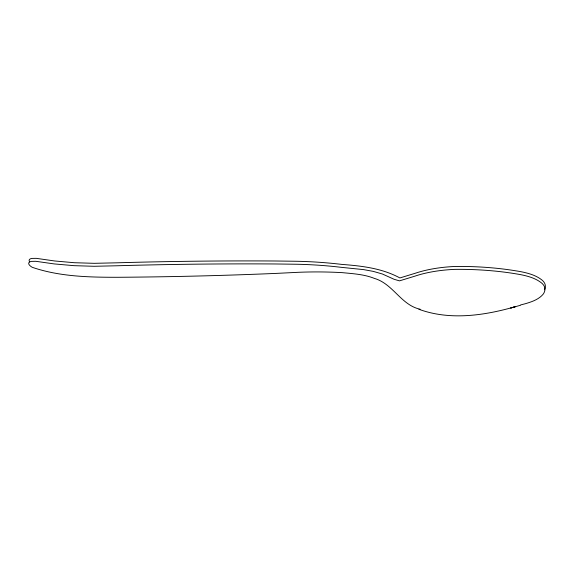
<?xml version="1.0" encoding="UTF-8"?>
<svg xmlns="http://www.w3.org/2000/svg" width="574" height="574" viewBox="0 0 574 574"><rect width="100%" height="100%" fill="white"/><g stroke="black" fill="none" stroke-linecap="round" stroke-linejoin="round"><path stroke-width="0.86" d="M520.374 305.296L510.681 308.023L515.488 306.638C484.456 315.571 449.937 320.658 418.905 309.278M420.118 309.221C401.118 305.167 393.097 283.786 374.363 278.397C364.203 274.329 353.118 273.705 342.341 272.65A423.253 384.042 -19.4 0 0 297.963 272.32L276.467 273.382A1762.209 687.48 0.4 0 1 118.172 277.285C89.436 277.314 59.596 276.682 32.223 267.305A10.684 3.882 15.8 0 1 31.29 261.385L35.81 261.299L54.164 263.918L74.024 265.669L94.043 266.286L116.371 265.784A1762.209 687.48 0.4 0 1 274.989 263.968L296.701 264.248A423.253 391.332 2.7 0 1 341.516 267.362L363.586 269.608L373.265 271.38L382.356 273.992L394.116 279.294L399.468 280.865L414.937 276.144A71.133 27.817 -0.6 0 1 454.802 269.378A147.317 57.601 -0.6 0 1 520.919 274.702C528.109 276.166 535.456 278.196 541.339 282.788A41.902 16.51 -5.9 0 1 543.133 294.232C538.677 299.506 531.861 301.788 525.454 303.689A147.317 57.601 -0.6 0 1 520.64 304.916M29.654 261.873A10.684 3.882 15.8 0 1 31.728 258.415L36.241 258.336L54.738 260.983L74.383 262.72L94.193 263.322L116.809 262.813A1762.209 687.48 0.4 0 1 275.427 260.998L296.744 261.27A426.504 394.338 2.7 0 1 341.896 264.413C361.799 265.913 382.069 268.252 399.899 277.945L415.361 273.224A71.133 27.817 -0.6 0 1 455.232 266.465A147.317 57.601 -0.6 0 1 521.35 271.782C528.539 273.253 535.886 275.276 541.763 279.868A41.902 16.51 -5.9 0 1 544.489 289.798"/></g></svg>
